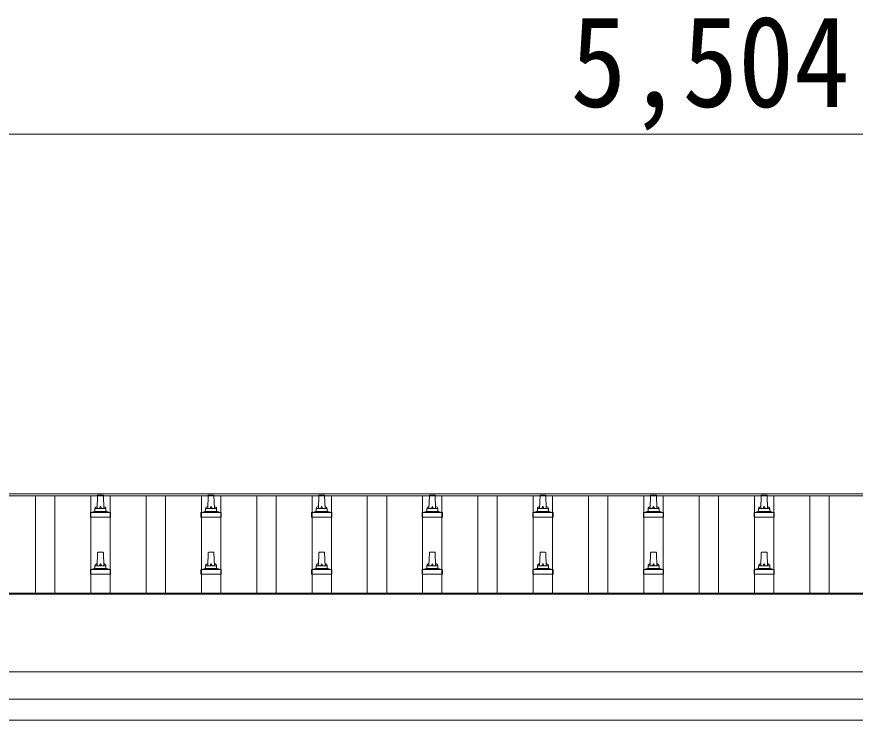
# Model space of a CAD drawing. Units: millimetres at full size, sheet at 1:50; details may follow other scales. Extents: x -14053 to 14053, y -9700 to 9700.
# Drawn here: x -6999 to -5483, y -1341 to -70 of the extents above; entities that cross this region are included whole.
import ezdxf
from ezdxf.enums import TextEntityAlignment as Align

# ---------------------------------------------------------------- set-up
doc = ezdxf.new("R2010")
doc.units = ezdxf.units.MM
doc.header["$LTSCALE"] = 50
for name, color, linetype, lineweight in [('0-2_TEXT1', 4, 'Continuous', 9), ('0-5_ELV2', 5, 'Continuous', 5), ('0-8_TABLE1', 6, 'Continuous', 9)]:
    doc.layers.add(name, color=color, linetype=linetype, lineweight=lineweight)
doc.styles.add('ＭＳ ゴシック', font='')
doc.styles.get('ＭＳ ゴシック').set_extended_font_data('MS Gothic')

msp = doc.modelspace()

# ---------------------------------------------------------------- linework, layer by layer
at = {"layer": '0-2_TEXT1'}
for p, q in [((-8470.7, -932.16), (-3024.7, -932.16)), ((-8470.7, -935.75), (-3024.7, -935.75)), ((-8468.7, -1111.77), (-3026.7, -1111.77)), ((-8468.7, -1113.66), (-3026.7, -1113.66)), ((-3026.7, -1253.55), (-8468.7, -1253.55)), ((-8468.7, -1303.37), (-3026.7, -1303.37)), ((-8447.7, -1341.27), (-3151.7, -1341.27))]:
    msp.add_line(p, q, dxfattribs=at)
at = {"layer": '0-5_ELV2', "color": 4, "lineweight": 9}
for p, q in [((-6965.2, -1111.77), (-6965.2, -935.75)), ((-6930.2, -1111.77), (-6930.2, -935.75)), ((-6865.2, -1111.77), (-6865.2, -935.75)), ((-6830.2, -1111.77), (-6830.2, -935.75)), ((-6765.2, -1111.77), (-6765.2, -935.75)), ((-6730.2, -1111.77), (-6730.2, -935.75)), ((-6665.2, -1111.77), (-6665.2, -935.75)), ((-6630.2, -1111.77), (-6630.2, -935.75)), ((-6565.2, -1111.77), (-6565.2, -935.75)), ((-6530.2, -1111.77), (-6530.2, -935.75)), ((-6465.2, -1111.77), (-6465.2, -935.75)), ((-6430.2, -1111.77), (-6430.2, -935.75)), ((-6365.2, -1111.77), (-6365.2, -935.75)), ((-6330.2, -1111.77), (-6330.2, -935.75)), ((-6265.2, -1111.77), (-6265.2, -935.75)), ((-6230.2, -1111.77), (-6230.2, -935.75)), ((-6165.2, -1111.77), (-6165.2, -935.75)), ((-6130.2, -1111.77), (-6130.2, -935.75)), ((-6065.2, -1111.77), (-6065.2, -935.75)), ((-6030.2, -1111.77), (-6030.2, -935.75)), ((-5965.2, -1111.77), (-5965.2, -935.75)), ((-5930.2, -1111.77), (-5930.2, -935.75)), ((-5865.2, -1111.77), (-5865.2, -935.75)), ((-5830.2, -1111.77), (-5830.2, -935.75)), ((-5765.2, -1111.77), (-5765.2, -935.75)), ((-5730.2, -1111.77), (-5730.2, -935.75)), ((-5665.2, -1111.77), (-5665.2, -935.75)), ((-5630.2, -1111.77), (-5630.2, -935.75)), ((-5565.2, -1111.77), (-5565.2, -935.75)), ((-5530.2, -1111.77), (-5530.2, -935.75))]:
    msp.add_line(p, q, dxfattribs=at)
at = {"layer": '0-5_ELV2'}
for p, q in [((-6853.7, -958.68), (-6852.98, -935.16)), ((-6851.98, -934.18), (-6843.43, -934.18)), ((-6842.43, -935.16), (-6841.7, -958.68)), ((-6653.7, -958.68), (-6652.98, -935.16)), ((-6651.98, -934.18), (-6643.43, -934.18)), ((-6642.43, -935.16), (-6641.7, -958.68)), ((-6453.7, -958.68), (-6452.98, -935.16)), ((-6451.98, -934.18), (-6443.43, -934.18)), ((-6442.43, -935.16), (-6441.7, -958.68)), ((-6253.7, -958.68), (-6252.98, -935.16)), ((-6251.98, -934.18), (-6243.43, -934.18)), ((-6242.43, -935.16), (-6241.7, -958.68)), ((-6053.7, -958.68), (-6052.98, -935.16)), ((-6051.98, -934.18), (-6043.43, -934.18)), ((-6042.43, -935.16), (-6041.7, -958.68)), ((-5853.7, -958.68), (-5852.98, -935.16)), ((-5851.98, -934.18), (-5843.43, -934.18)), ((-5842.43, -935.16), (-5841.7, -958.68)), ((-5653.7, -958.68), (-5652.98, -935.16)), ((-5651.98, -934.18), (-5643.43, -934.18)), ((-5642.43, -935.16), (-5641.7, -958.68)), ((-6865.95, -974.18), (-6865.95, -966.47)), ((-6865.57, -965.68), (-6829.84, -965.68)), ((-6865.19, -965.49), (-6858.47, -963.87)), ((-6858.09, -963.68), (-6837.32, -963.68)), ((-6857.7, -962.89), (-6857.7, -958.68)), ((-6856.7, -958.68), (-6838.7, -958.68)), ((-6837.7, -962.89), (-6837.7, -958.68)), ((-6830.22, -965.49), (-6836.94, -963.87)), ((-6829.45, -974.18), (-6829.45, -966.47)), ((-6665.95, -974.18), (-6665.95, -966.47)), ((-6665.57, -965.68), (-6629.84, -965.68)), ((-6665.19, -965.49), (-6658.47, -963.87)), ((-6658.09, -963.68), (-6637.32, -963.68)), ((-6657.7, -962.89), (-6657.7, -958.68)), ((-6656.7, -958.68), (-6638.7, -958.68)), ((-6637.7, -962.89), (-6637.7, -958.68)), ((-6630.22, -965.49), (-6636.94, -963.87)), ((-6629.45, -974.18), (-6629.45, -966.47)), ((-6465.95, -974.18), (-6465.95, -966.47)), ((-6465.57, -965.68), (-6429.84, -965.68)), ((-6465.19, -965.49), (-6458.47, -963.87)), ((-6458.09, -963.68), (-6437.32, -963.68)), ((-6457.7, -962.89), (-6457.7, -958.68)), ((-6456.7, -958.68), (-6438.7, -958.68)), ((-6437.7, -962.89), (-6437.7, -958.68)), ((-6430.22, -965.49), (-6436.94, -963.87)), ((-6429.45, -974.18), (-6429.45, -966.47)), ((-6265.95, -974.18), (-6265.95, -966.47)), ((-6265.57, -965.68), (-6229.84, -965.68)), ((-6265.19, -965.49), (-6258.47, -963.87)), ((-6258.09, -963.68), (-6237.32, -963.68)), ((-6257.7, -962.89), (-6257.7, -958.68)), ((-6256.7, -958.68), (-6238.7, -958.68)), ((-6237.7, -962.89), (-6237.7, -958.68)), ((-6230.22, -965.49), (-6236.94, -963.87)), ((-6229.45, -974.18), (-6229.45, -966.47)), ((-6065.95, -974.18), (-6065.95, -966.47)), ((-6065.57, -965.68), (-6029.84, -965.68)), ((-6065.19, -965.49), (-6058.47, -963.87)), ((-6058.09, -963.68), (-6037.32, -963.68)), ((-6057.7, -962.89), (-6057.7, -958.68)), ((-6056.7, -958.68), (-6038.7, -958.68)), ((-6037.7, -962.89), (-6037.7, -958.68)), ((-6030.22, -965.49), (-6036.94, -963.87)), ((-6029.45, -974.18), (-6029.45, -966.47)), ((-5865.95, -974.18), (-5865.95, -966.47)), ((-5865.57, -965.68), (-5829.84, -965.68)), ((-5865.19, -965.49), (-5858.47, -963.87)), ((-5858.09, -963.68), (-5837.32, -963.68)), ((-5857.7, -962.89), (-5857.7, -958.68)), ((-5856.7, -958.68), (-5838.7, -958.68)), ((-5837.7, -962.89), (-5837.7, -958.68)), ((-5830.22, -965.49), (-5836.94, -963.87)), ((-5829.45, -974.18), (-5829.45, -966.47)), ((-5665.95, -974.18), (-5665.95, -966.47)), ((-5665.57, -965.68), (-5629.84, -965.68)), ((-5665.19, -965.49), (-5658.47, -963.87)), ((-5658.09, -963.68), (-5637.32, -963.68)), ((-5657.7, -962.89), (-5657.7, -958.68)), ((-5656.7, -958.68), (-5638.7, -958.68)), ((-5637.7, -962.89), (-5637.7, -958.68)), ((-5630.22, -965.49), (-5636.94, -963.87)), ((-5629.45, -974.18), (-5629.45, -966.47)), ((-6829.45, -974.18), (-6865.95, -974.18)), ((-6629.45, -974.18), (-6665.95, -974.18)), ((-6429.45, -974.18), (-6465.95, -974.18)), ((-6229.45, -974.18), (-6265.95, -974.18)), ((-6029.45, -974.18), (-6065.95, -974.18)), ((-5829.45, -974.18), (-5865.95, -974.18)), ((-5629.45, -974.18), (-5665.95, -974.18)), ((-6853.7, -1062.01), (-6852.98, -1038.49)), ((-6851.98, -1037.51), (-6843.43, -1037.51)), ((-6842.43, -1038.49), (-6841.7, -1062.01)), ((-6653.7, -1062.01), (-6652.98, -1038.49)), ((-6651.98, -1037.51), (-6643.43, -1037.51)), ((-6642.43, -1038.49), (-6641.7, -1062.01)), ((-6453.7, -1062.01), (-6452.98, -1038.49)), ((-6451.98, -1037.51), (-6443.43, -1037.51)), ((-6442.43, -1038.49), (-6441.7, -1062.01)), ((-6253.7, -1062.01), (-6252.98, -1038.49)), ((-6251.98, -1037.51), (-6243.43, -1037.51)), ((-6242.43, -1038.49), (-6241.7, -1062.01)), ((-6053.7, -1062.01), (-6052.98, -1038.49)), ((-6051.98, -1037.51), (-6043.43, -1037.51)), ((-6042.43, -1038.49), (-6041.7, -1062.01)), ((-5853.7, -1062.01), (-5852.98, -1038.49)), ((-5851.98, -1037.51), (-5843.43, -1037.51)), ((-5842.43, -1038.49), (-5841.7, -1062.01)), ((-5653.7, -1062.01), (-5652.98, -1038.49)), ((-5651.98, -1037.51), (-5643.43, -1037.51)), ((-5642.43, -1038.49), (-5641.7, -1062.01)), ((-6865.95, -1077.51), (-6865.95, -1069.8)), ((-6865.57, -1069.01), (-6829.84, -1069.01)), ((-6865.19, -1068.83), (-6858.47, -1067.2)), ((-6858.09, -1067.01), (-6837.32, -1067.01)), ((-6857.7, -1066.23), (-6857.7, -1062.01)), ((-6856.7, -1062.01), (-6838.7, -1062.01)), ((-6837.7, -1066.23), (-6837.7, -1062.01)), ((-6830.22, -1068.83), (-6836.94, -1067.2)), ((-6829.45, -1077.51), (-6829.45, -1069.8)), ((-6665.95, -1077.51), (-6665.95, -1069.8)), ((-6665.57, -1069.01), (-6629.84, -1069.01)), ((-6665.19, -1068.83), (-6658.47, -1067.2)), ((-6658.09, -1067.01), (-6637.32, -1067.01)), ((-6657.7, -1066.23), (-6657.7, -1062.01)), ((-6656.7, -1062.01), (-6638.7, -1062.01)), ((-6637.7, -1066.23), (-6637.7, -1062.01)), ((-6630.22, -1068.83), (-6636.94, -1067.2)), ((-6629.45, -1077.51), (-6629.45, -1069.8)), ((-6465.95, -1077.51), (-6465.95, -1069.8)), ((-6465.57, -1069.01), (-6429.84, -1069.01)), ((-6465.19, -1068.83), (-6458.47, -1067.2)), ((-6458.09, -1067.01), (-6437.32, -1067.01)), ((-6457.7, -1066.23), (-6457.7, -1062.01)), ((-6456.7, -1062.01), (-6438.7, -1062.01)), ((-6437.7, -1066.23), (-6437.7, -1062.01)), ((-6430.22, -1068.83), (-6436.94, -1067.2)), ((-6429.45, -1077.51), (-6429.45, -1069.8)), ((-6265.95, -1077.51), (-6265.95, -1069.8)), ((-6265.57, -1069.01), (-6229.84, -1069.01)), ((-6265.19, -1068.83), (-6258.47, -1067.2)), ((-6258.09, -1067.01), (-6237.32, -1067.01)), ((-6257.7, -1066.23), (-6257.7, -1062.01)), ((-6256.7, -1062.01), (-6238.7, -1062.01)), ((-6237.7, -1066.23), (-6237.7, -1062.01)), ((-6230.22, -1068.83), (-6236.94, -1067.2)), ((-6229.45, -1077.51), (-6229.45, -1069.8)), ((-6065.95, -1077.51), (-6065.95, -1069.8)), ((-6065.57, -1069.01), (-6029.84, -1069.01)), ((-6065.19, -1068.83), (-6058.47, -1067.2)), ((-6058.09, -1067.01), (-6037.32, -1067.01)), ((-6057.7, -1066.23), (-6057.7, -1062.01)), ((-6056.7, -1062.01), (-6038.7, -1062.01)), ((-6037.7, -1066.23), (-6037.7, -1062.01)), ((-6030.22, -1068.83), (-6036.94, -1067.2)), ((-6029.45, -1077.51), (-6029.45, -1069.8)), ((-5865.95, -1077.51), (-5865.95, -1069.8)), ((-5865.57, -1069.01), (-5829.84, -1069.01)), ((-5865.19, -1068.83), (-5858.47, -1067.2)), ((-5858.09, -1067.01), (-5837.32, -1067.01)), ((-5857.7, -1066.23), (-5857.7, -1062.01)), ((-5856.7, -1062.01), (-5838.7, -1062.01)), ((-5837.7, -1066.23), (-5837.7, -1062.01)), ((-5830.22, -1068.83), (-5836.94, -1067.2)), ((-5829.45, -1077.51), (-5829.45, -1069.8)), ((-5665.95, -1077.51), (-5665.95, -1069.8)), ((-5665.57, -1069.01), (-5629.84, -1069.01)), ((-5665.19, -1068.83), (-5658.47, -1067.2)), ((-5658.09, -1067.01), (-5637.32, -1067.01)), ((-5657.7, -1066.23), (-5657.7, -1062.01)), ((-5656.7, -1062.01), (-5638.7, -1062.01)), ((-5637.7, -1066.23), (-5637.7, -1062.01)), ((-5630.22, -1068.83), (-5636.94, -1067.2)), ((-5629.45, -1077.51), (-5629.45, -1069.8)), ((-6829.45, -1077.51), (-6865.95, -1077.51)), ((-6629.45, -1077.51), (-6665.95, -1077.51)), ((-6429.45, -1077.51), (-6465.95, -1077.51)), ((-6229.45, -1077.51), (-6265.95, -1077.51)), ((-6029.45, -1077.51), (-6065.95, -1077.51)), ((-5829.45, -1077.51), (-5865.95, -1077.51)), ((-5629.45, -1077.51), (-5665.95, -1077.51))]:
    msp.add_line(p, q, dxfattribs=at)
for centre, radius, start, end in [((-6851.98, -935.18), 1, 90, 178.60509), ((-6843.43, -935.18), 1, 1.39491, 90), ((-6651.98, -935.18), 1, 90, 178.60509), ((-6643.43, -935.18), 1, 1.39491, 90), ((-6451.98, -935.18), 1, 90, 178.60509), ((-6443.43, -935.18), 1, 1.39491, 90), ((-6251.98, -935.18), 1, 90, 178.60509), ((-6243.43, -935.18), 1, 1.39491, 90), ((-6051.98, -935.18), 1, 90, 178.60509), ((-6043.43, -935.18), 1, 1.39491, 90), ((-5851.98, -935.18), 1, 90, 178.60509), ((-5843.43, -935.18), 1, 1.39491, 90), ((-5651.98, -935.18), 1, 90, 178.60509), ((-5643.43, -935.18), 1, 1.39491, 90), ((-6864.95, -966.47), 1, 103.62699, 180), ((-6858.7, -962.89), 1, 283.62699, 0), ((-6853.62, -959.31), 4.13, 90, 171.17633), ((-6856.7, -959.68), 1, 90, 180), ((-6844.37, -958.68), 4.83, 133.60282, 180), ((-6851.04, -958.68), 4.83, 0, 46.39718), ((-6841.79, -959.31), 4.13, 8.82367, 90), ((-6838.7, -959.68), 1, 0, 90), ((-6836.7, -962.89), 1, 180, 256.37301), ((-6830.45, -966.47), 1, 0, 76.37301), ((-6664.95, -966.47), 1, 103.62699, 180), ((-6658.7, -962.89), 1, 283.62699, 0), ((-6653.62, -959.31), 4.13, 90, 171.17633), ((-6656.7, -959.68), 1, 90, 180), ((-6644.37, -958.68), 4.83, 133.60282, 180), ((-6651.04, -958.68), 4.83, 0, 46.39718), ((-6641.79, -959.31), 4.13, 8.82367, 90), ((-6638.7, -959.68), 1, 0, 90), ((-6636.7, -962.89), 1, 180, 256.37301), ((-6630.45, -966.47), 1, 0, 76.37301), ((-6464.95, -966.47), 1, 103.62699, 180), ((-6458.7, -962.89), 1, 283.62699, 0), ((-6453.62, -959.31), 4.13, 90, 171.17633), ((-6456.7, -959.68), 1, 90, 180), ((-6444.37, -958.68), 4.83, 133.60282, 180), ((-6451.04, -958.68), 4.83, 0, 46.39718), ((-6441.79, -959.31), 4.13, 8.82367, 90), ((-6438.7, -959.68), 1, 0, 90), ((-6436.7, -962.89), 1, 180, 256.37301), ((-6430.45, -966.47), 1, 0, 76.37301), ((-6264.95, -966.47), 1, 103.62699, 180), ((-6258.7, -962.89), 1, 283.62699, 0), ((-6253.62, -959.31), 4.13, 90, 171.17633), ((-6256.7, -959.68), 1, 90, 180), ((-6244.37, -958.68), 4.83, 133.60282, 180), ((-6251.04, -958.68), 4.83, 0, 46.39718), ((-6241.79, -959.31), 4.13, 8.82367, 90), ((-6238.7, -959.68), 1, 0, 90), ((-6236.7, -962.89), 1, 180, 256.37301), ((-6230.45, -966.47), 1, 0, 76.37301), ((-6064.95, -966.47), 1, 103.62699, 180), ((-6058.7, -962.89), 1, 283.62699, 0), ((-6053.62, -959.31), 4.13, 90, 171.17633), ((-6056.7, -959.68), 1, 90, 180), ((-6044.37, -958.68), 4.83, 133.60282, 180), ((-6051.04, -958.68), 4.83, 0, 46.39718), ((-6041.79, -959.31), 4.13, 8.82367, 90), ((-6038.7, -959.68), 1, 0, 90), ((-6036.7, -962.89), 1, 180, 256.37301), ((-6030.45, -966.47), 1, 0, 76.37301), ((-5864.95, -966.47), 1, 103.62699, 180), ((-5858.7, -962.89), 1, 283.62699, 0), ((-5853.62, -959.31), 4.13, 90, 171.17633), ((-5856.7, -959.68), 1, 90, 180), ((-5844.37, -958.68), 4.83, 133.60282, 180), ((-5851.04, -958.68), 4.83, 0, 46.39718), ((-5841.79, -959.31), 4.13, 8.82367, 90), ((-5838.7, -959.68), 1, 0, 90), ((-5836.7, -962.89), 1, 180, 256.37301), ((-5830.45, -966.47), 1, 0, 76.37301), ((-5664.95, -966.47), 1, 103.62699, 180), ((-5658.7, -962.89), 1, 283.62699, 0), ((-5653.62, -959.31), 4.13, 90, 171.17633), ((-5656.7, -959.68), 1, 90, 180), ((-5644.37, -958.68), 4.83, 133.60282, 180), ((-5651.04, -958.68), 4.83, 0, 46.39718), ((-5641.79, -959.31), 4.13, 8.82367, 90), ((-5638.7, -959.68), 1, 0, 90), ((-5636.7, -962.89), 1, 180, 256.37301), ((-5630.45, -966.47), 1, 0, 76.37301), ((-6851.98, -1038.51), 1, 90, 178.60509), ((-6843.43, -1038.51), 1, 1.39491, 90), ((-6651.98, -1038.51), 1, 90, 178.60509), ((-6643.43, -1038.51), 1, 1.39491, 90), ((-6451.98, -1038.51), 1, 90, 178.60509), ((-6443.43, -1038.51), 1, 1.39491, 90), ((-6251.98, -1038.51), 1, 90, 178.60509), ((-6243.43, -1038.51), 1, 1.39491, 90), ((-6051.98, -1038.51), 1, 90, 178.60509), ((-6043.43, -1038.51), 1, 1.39491, 90), ((-5851.98, -1038.51), 1, 90, 178.60509), ((-5843.43, -1038.51), 1, 1.39491, 90), ((-5651.98, -1038.51), 1, 90, 178.60509), ((-5643.43, -1038.51), 1, 1.39491, 90), ((-6853.62, -1062.65), 4.13, 90, 171.17633), ((-6844.37, -1062.01), 4.83, 133.60282, 180), ((-6851.04, -1062.01), 4.83, 0, 46.39718), ((-6841.79, -1062.65), 4.13, 8.82367, 90), ((-6653.62, -1062.65), 4.13, 90, 171.17633), ((-6644.37, -1062.01), 4.83, 133.60282, 180), ((-6651.04, -1062.01), 4.83, 0, 46.39718), ((-6641.79, -1062.65), 4.13, 8.82367, 90), ((-6453.62, -1062.65), 4.13, 90, 171.17633), ((-6444.37, -1062.01), 4.83, 133.60282, 180), ((-6451.04, -1062.01), 4.83, 0, 46.39718), ((-6441.79, -1062.65), 4.13, 8.82367, 90), ((-6253.62, -1062.65), 4.13, 90, 171.17633), ((-6244.37, -1062.01), 4.83, 133.60282, 180), ((-6251.04, -1062.01), 4.83, 0, 46.39718), ((-6241.79, -1062.65), 4.13, 8.82367, 90), ((-6053.62, -1062.65), 4.13, 90, 171.17633), ((-6044.37, -1062.01), 4.83, 133.60282, 180), ((-6051.04, -1062.01), 4.83, 0, 46.39718), ((-6041.79, -1062.65), 4.13, 8.82367, 90), ((-5853.62, -1062.65), 4.13, 90, 171.17633), ((-5844.37, -1062.01), 4.83, 133.60282, 180), ((-5851.04, -1062.01), 4.83, 0, 46.39718), ((-5841.79, -1062.65), 4.13, 8.82367, 90), ((-5653.62, -1062.65), 4.13, 90, 171.17633), ((-5644.37, -1062.01), 4.83, 133.60282, 180), ((-5651.04, -1062.01), 4.83, 0, 46.39718), ((-5641.79, -1062.65), 4.13, 8.82367, 90), ((-6864.95, -1069.8), 1, 103.62699, 180), ((-6858.7, -1066.23), 1, 283.62699, 0), ((-6856.7, -1063.01), 1, 90, 180), ((-6838.7, -1063.01), 1, 0, 90), ((-6836.7, -1066.23), 1, 180, 256.37301), ((-6830.45, -1069.8), 1, 0, 76.37301), ((-6664.95, -1069.8), 1, 103.62699, 180), ((-6658.7, -1066.23), 1, 283.62699, 0), ((-6656.7, -1063.01), 1, 90, 180), ((-6638.7, -1063.01), 1, 0, 90), ((-6636.7, -1066.23), 1, 180, 256.37301), ((-6630.45, -1069.8), 1, 0, 76.37301), ((-6464.95, -1069.8), 1, 103.62699, 180), ((-6458.7, -1066.23), 1, 283.62699, 0), ((-6456.7, -1063.01), 1, 90, 180), ((-6438.7, -1063.01), 1, 0, 90), ((-6436.7, -1066.23), 1, 180, 256.37301), ((-6430.45, -1069.8), 1, 0, 76.37301), ((-6264.95, -1069.8), 1, 103.62699, 180), ((-6258.7, -1066.23), 1, 283.62699, 0), ((-6256.7, -1063.01), 1, 90, 180), ((-6238.7, -1063.01), 1, 0, 90), ((-6236.7, -1066.23), 1, 180, 256.37301), ((-6230.45, -1069.8), 1, 0, 76.37301), ((-6064.95, -1069.8), 1, 103.62699, 180), ((-6058.7, -1066.23), 1, 283.62699, 0), ((-6056.7, -1063.01), 1, 90, 180), ((-6038.7, -1063.01), 1, 0, 90), ((-6036.7, -1066.23), 1, 180, 256.37301), ((-6030.45, -1069.8), 1, 0, 76.37301), ((-5864.95, -1069.8), 1, 103.62699, 180), ((-5858.7, -1066.23), 1, 283.62699, 0), ((-5856.7, -1063.01), 1, 90, 180), ((-5838.7, -1063.01), 1, 0, 90), ((-5836.7, -1066.23), 1, 180, 256.37301), ((-5830.45, -1069.8), 1, 0, 76.37301), ((-5664.95, -1069.8), 1, 103.62699, 180), ((-5658.7, -1066.23), 1, 283.62699, 0), ((-5656.7, -1063.01), 1, 90, 180), ((-5638.7, -1063.01), 1, 0, 90), ((-5636.7, -1066.23), 1, 180, 256.37301), ((-5630.45, -1069.8), 1, 0, 76.37301)]:
    msp.add_arc(centre, radius, start, end, dxfattribs=at)
at = {"layer": '0-8_TABLE1'}
msp.add_line((-2995.7, -282.16), (-8499.7, -282.16), dxfattribs=at)

# ---------------------------------------------------------------- texts
at = {"layer": '0-8_TABLE1', "color": 7, "style": 'ＭＳ ゴシック', "width": 0.9}
msp.add_text('5,504', height=165, dxfattribs=at).set_placement((-5997.7, -282.16), align=Align.BOTTOM_LEFT)

doc.saveas('drawing.dxf')
